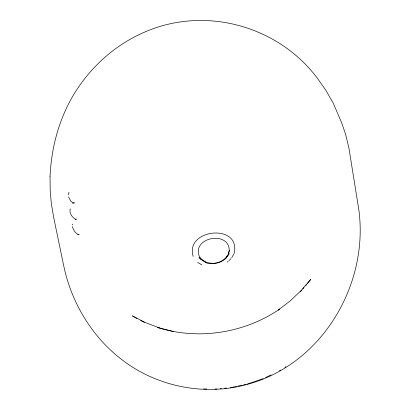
<?xml version="1.0" encoding="UTF-8"?>
<svg xmlns="http://www.w3.org/2000/svg" width="410" height="410" viewBox="0 0 410 410"><rect width="100%" height="100%" fill="white"/><g stroke="black" fill="none" stroke-linecap="round" stroke-linejoin="round"><path stroke-width="0.61" d="M229.216 250.776C229.784 230.891 193.238 236.606 198.876 255.256C201.428 261.544 209.054 264.117 215.373 263.077C220.114 262.313 224.706 259.868 227.401 255.804C228.606 254.661 230.297 246.143 228.616 253.252M68.239 194.888L68.434 193.341L69.054 192.362M226.853 255.989L225.91 258.377M228.647 254.897L228.944 253.682L228.677 254.815M234.259 252.929C240.696 223.101 184.582 228.847 193.177 256.414M72.18 225.049L72.498 224.116M228.985 253.6C225.905 261.108 216.936 264.609 209.264 263.374C205.861 264.911 193.986 252.006 201.361 260.073M234.125 253.482L231.758 257.649M230.984 258.628L228.944 260.698M307.515 283.448L310.749 279.369L301.099 290.577L290.183 300.899L278.236 310.073L279.671 309.104C244.365 333.207 198.214 340.443 157.404 327.421L173.261 331.485M300.284 291.858L301.504 290.444M302.723 289.035L303.943 287.625M305.573 285.744L306.388 284.801M227.248 262.164L228.098 261.431M279.446 370.65L280.517 369.989M284.806 367.339L285.878 366.678M265.465 377.548L271.087 374.863M247.24 384.088L263.215 378.625M230.343 387.727L236.601 386.379M237.851 386.107L242.233 385.164M243.484 384.898L245.985 384.36M72.57 203.15L74.43 202.868L73.262 202.996L70.643 200.997L68.542 196.815M70.494 208.905L69.936 209.874C69.659 213.61 72.237 217.474 75.46 219.232L76.475 219.124L75.199 219.319M77.854 234.633L79.135 234.438L78.161 234.54C75.102 233.003 73.308 229.708 72.314 226.551M215.081 389.054L216.987 388.89M220.17 388.613L221.441 388.501M224.618 388.224L226.53 388.06M203.58 388.895L206.778 389.003M172.2 331.249L173.312 331.511M159.275 327.897L145.463 322.583L132.353 315.864L134.362 317.068M201.848 264.911L197.62 262.328M140.584 320.487L144.463 322.475M134.859 317.366L136.827 318.498M205.682 262.595L203.427 260.432M50.04 176.715L50.204 190.834L51.332 203.498L53.674 217.449L63.775 266.029C71.735 303.907 93.301 338.973 124.737 361.81C159.562 387.265 205.805 395.993 247.409 384.349C322.147 364.28 369.379 284.145 358.709 208.905L348.848 147.697L345.507 133.937L341.561 122.518L333.243 103.166L325.658 89.944L317.268 78.09C278.508 26.481 207.101 6.206 147.236 31.006C118.172 42.768 93.485 64.037 76.424 90.231C59.814 115.958 51.358 146.247 50.04 176.715"/></g></svg>
